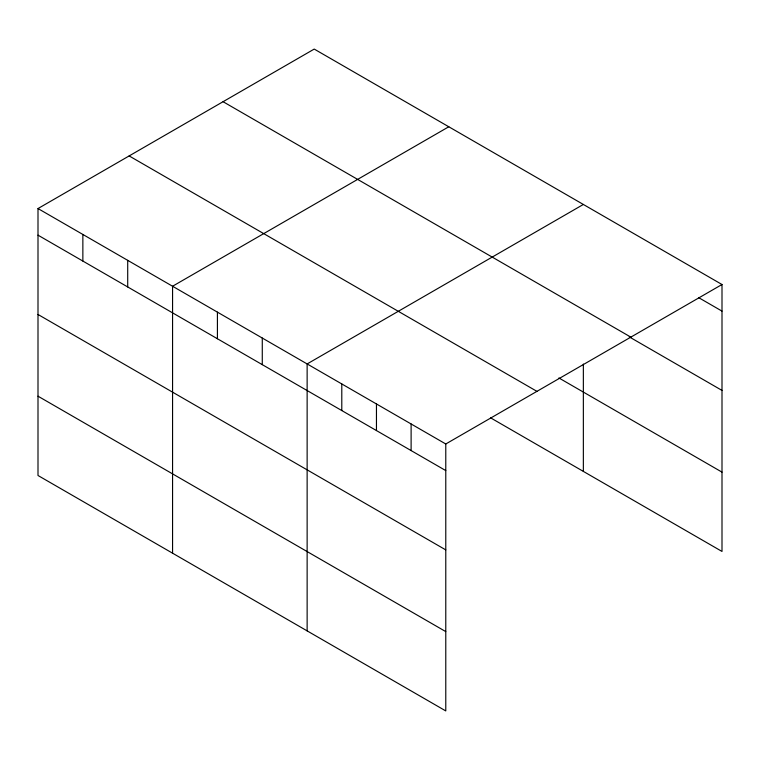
<?xml version="1.0" encoding="UTF-8"?>
<svg xmlns="http://www.w3.org/2000/svg" width="760" height="760" viewBox="0 0 760 760"><rect width="100%" height="100%" fill="white"/><g stroke="black" fill="none" stroke-linecap="round" stroke-linejoin="round"><path stroke-width="1.14" d="M38 208.553L445.778 443.983L445.778 710.923L38 475.494L38 208.553L314.222 49.077L722 284.506L722 551.447L490.589 417.838M448.789 126.768L172.567 286.245L172.567 553.185M583.357 204.459L307.135 363.935L307.135 630.876M445.778 443.983L722 284.506M698.554 297.578L722 311.115M223.07 101.707L630.847 337.136M629.232 336.86L722 390.421M558.894 377.957L722 472.131M129.152 155.933L536.931 391.352M38 235.163L445.778 470.592M38 314.469L445.778 549.898M38 396.188L445.778 631.607M583.357 364.069L583.357 471.399M411.112 423.976L411.112 450.575M376.456 403.959L376.456 430.568M341.791 383.952L341.791 410.552M262.276 338.038L262.276 364.648M217.417 312.141L217.417 338.751M127.709 260.348L127.709 286.957M82.859 234.45L82.859 261.06"/></g></svg>
